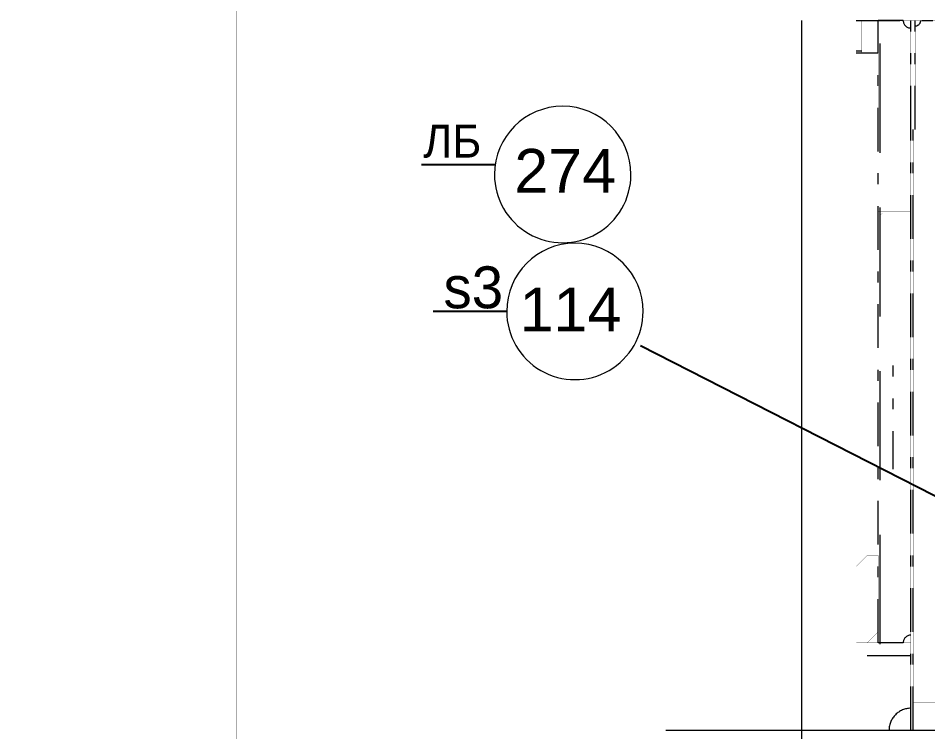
# Model space of a CAD drawing. Header units: millimetres. Extents: x 42007 to 66124, y -556 to 6894.
# Drawn here: x 56055 to 56888, y 3474 to 4128 of the extents above; entities that cross this region are included whole.
import ezdxf
from ezdxf.enums import TextEntityAlignment as Align

# ---------------------------------------------------------------- set-up
doc = ezdxf.new("R2010")
doc.units = ezdxf.units.MM
for name, pattern in [('K5LT32769', [0]), ('K5LT32775', [0]), ('K5LT32781', [90, 40, -20, 10, -20]), ('K5LT32782', [150, 100, -50]), ('K5LT32786', [25.318241, 20.818241, -1.5, 1.5, -1.5]), ('K5LT32788', [1040, 900, -60, 20, -60])]:
    doc.linetypes.add(name, pattern=pattern)
doc.layers.add('pen_7', color=1, linetype='Continuous')
doc.styles.add('style5', font='arial.ttf', dxfattribs={"height": 3})

msp = doc.modelspace()

# ---------------------------------------------------------------- linework, layer by layer
at = {"color": 7, "linetype": 'K5LT32769', "lineweight": 18}
for p, q in [((56772.842, 3427.01), (56772.842, 4125.409)), ((56856.342, 3809.308), (56856.342, 3799.308)), ((56856.342, 3779.308), (56856.342, 3769.308)), ((56856.342, 3749.308), (56856.342, 3714.308)), ((56648.288, 3475.423), (57922.24, 3475.423))]:
    msp.add_line(p, q, dxfattribs=at)
at = {"color": 7, "linetype": 'K5LT32781', "lineweight": 18}
for p, q in [((56822.842, 4125.423), (56912.842, 4125.423)), ((56865.842, 4125.423), (56842.842, 4125.423)), ((56842.842, 3555.423), (56842.842, 4125.423)), ((56872.842, 4025.423), (56872.842, 4125.423)), ((56876.842, 4025.423), (56876.842, 4125.423)), ((56842.842, 4095.423), (56822.842, 4095.423)), ((56872.842, 3475.423), (56872.842, 4025.423)), ((56874.842, 3475.423), (56874.842, 4025.423)), ((56865.842, 3555.423), (56842.842, 3555.423)), ((56872.842, 3543.423), (56822.842, 3543.423)), ((56822.842, 3475.423), (56872.842, 3475.423)), ((56822.842, 3475.423), (56870.541, 3475.423))]:
    msp.add_line(p, q, dxfattribs=at)
at = {"color": 7, "linetype": 'K5LT32782', "lineweight": 18}
for p, q in [((56844.842, 3554.256), (56844.842, 4126.589)), ((56827.842, 4097.423), (56822.842, 4097.423))]:
    msp.add_line(p, q, dxfattribs=at)
at = {"color": 0}
for p, q in [((56491.962, 3993.101), (56424.472, 3993.101)), ((56502.531, 3858.924), (56435.041, 3858.924)), ((56985.766, 3643.343), (56625.14, 3827.375))]:
    msp.add_line(p, q, dxfattribs=at)
at = {"color": 7, "linetype": 'K5LT32788', "lineweight": 18}
msp.add_line((56772.842, 3475.423), (58124.918, 3475.423), dxfattribs=at)
at = {"color": 7, "linetype": 'K5LT32769', "const_width": 0.18}
msp.add_lwpolyline([(56055.031, 272.675), (64465.031, 272.675), (64465.031, 6212.675), (56055.031, 6212.675)], close=True, dxfattribs=at)
at = {"color": 1, "linetype": 'K5LT32775', "true_color": 0xff0000, "const_width": 0.18}
msp.add_lwpolyline([(56255.031, 6162.675), (64415.031, 6162.675), (64415.031, 322.675), (56255.031, 322.675)], close=True, dxfattribs=at)
at = {"color": 7, "linetype": 'K5LT32781', "const_width": 0.18}
for points in [[(56827.842, 4125.423), (56827.842, 4095.423), (56822.842, 4095.423)], [(56876.842, 4120.423), (56876.842, 4025.423), (56874.842, 4025.423), (56874.842, 3500.423), (56894.842, 3500.423), (57190.342, 4068.539), (57193.842, 4088.251)], [(56822.842, 4045.423), (56832.842, 4035.423), (56842.842, 4035.423), (56842.842, 4095.423)], [(56842.842, 3565.423), (56842.842, 3635.423), (56832.842, 3635.423), (56822.842, 3625.423)], [(56822.842, 3555.423), (56832.842, 3555.423), (56842.842, 3565.423)], [(56872.842, 3495.423), (56872.842, 3555.423), (56822.842, 3555.423)]]:
    msp.add_lwpolyline(points, dxfattribs=at)
at = {"color": 7, "linetype": 'K5LT32769', "const_width": 0.18}
for points in [[(56822.842, 4125.423), (56899.942, 4125.423), (56912.842, 4125.423)], [(56872.842, 3475.423), (56872.842, 3481.923), (56872.842, 4125.423)], [(56912.842, 3475.423), (56901.173, 3475.423), (56822.842, 3475.423)]]:
    msp.add_lwpolyline(points, dxfattribs=at)
at = {"color": 7, "linetype": 'K5LT32786', "const_width": 0.18}
msp.add_lwpolyline([(56872.842, 3950.423), (56872.842, 3949.423), (56872.549, 3948.716), (56871.842, 3948.423), (56846.842, 3948.423), (56845.842, 3948.154), (56845.11, 3947.423), (56844.842, 3946.423), (56844.842, 3931.423), (56844.549, 3930.716), (56843.842, 3930.423), (56842.842, 3930.423), (56842.842, 3950.423), (56872.842, 3950.423), (56872.842, 3949.423), (56872.549, 3948.716), (56871.842, 3948.423), (56846.842, 3948.423), (56845.842, 3948.154), (56845.11, 3947.423), (56844.842, 3946.423), (56844.842, 3931.423), (56844.549, 3930.716), (56843.842, 3930.423), (56842.842, 3930.423), (56842.842, 3950.423), (56872.842, 3950.423)], dxfattribs=at)
at = {"color": 7, "linetype": 'K5LT32781', "lineweight": 18}
for centre, radius, start, end in [((56872.842, 4125.423), 7, 180, 269.999996), ((56876.842, 4125.423), 5, 270, 0), ((56872.842, 3555.423), 7, 90, 179.999996), ((56872.842, 3475.423), 20, 90, 179.999996)]:
    msp.add_arc(centre, radius, start, end, dxfattribs=at)
at = {"color": 7, "linetype": 'K5LT32769', "lineweight": 18}
for centre, start, end in [((56553.844, 3984.338), 0, 179.999977), ((56553.844, 3984.338), 179.999977, 0), ((56565.031, 3858.924), 0, 179.999977), ((56565.031, 3858.924), 179.999977, 0)]:
    msp.add_arc(centre, 62.5, start, end, dxfattribs=at)

# ---------------------------------------------------------------- texts
at = {"color": 7, "char_height": 3, "attachment_point": 1, "style": 'style5'}
for s, insert in [('\\H3.5;\\W0.965;\\Q15;\\Q0;\\H30.00;ЛБ', (56426.203, 4029.849)), ('{\\H12.8x;\\W0.965;s3}', (56444.596, 3900.21))]:
    msp.add_mtext(s, dxfattribs=dict(at, insert=insert))
at = {"layer": 'pen_7', "color": 2, "linetype": 'Continuous', "style": 'style5'}
for s, p in [('274', (56556.127, 3987.76)), ('114', (56560.95, 3860.628))]:
    msp.add_text(s, height=40, dxfattribs=at).set_placement(p, align=Align.MIDDLE_CENTER)

doc.saveas('drawing.dxf')
